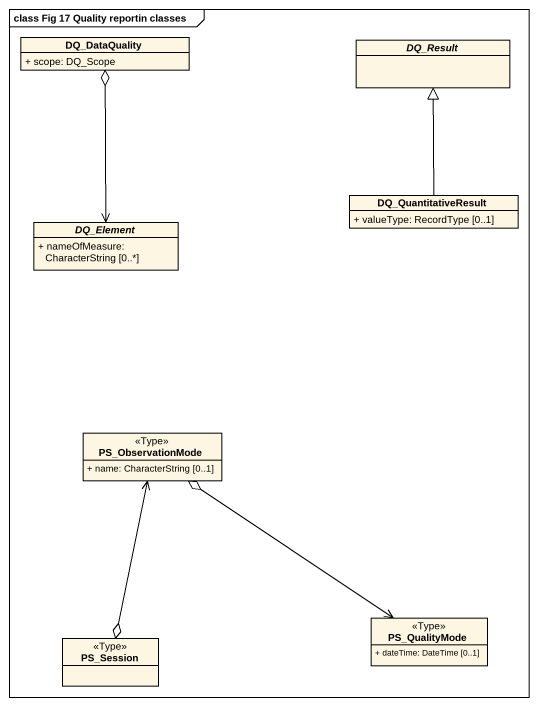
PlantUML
@startuml
mainframe class Fig 17 Quality reportin classes
hide circle
hide empty members
skinparam classAttributeIconSize 0
class DQ_DataQuality {
  + scope: DQ_Scope
}
abstract class DQ_Result
class DQ_QuantitativeResult {
  + valueType: RecordType [0..1]
}
abstract class DQ_Element {
  + nameOfMeasure: CharacterString [0..*]
}
class PS_ObservationMode <<Type>> {
  + name: CharacterString [0..1]
}
class PS_QualityMode <<Type>> {
  + dateTime: DateTime [0..1]
}
class PS_Session <<Type>>
DQ_QuantitativeResult -up-|> DQ_Result
DQ_Element <-up-o DQ_DataQuality
PS_ObservationMode o--> PS_QualityMode
PS_Session o-up-> PS_ObservationMode
@enduml
